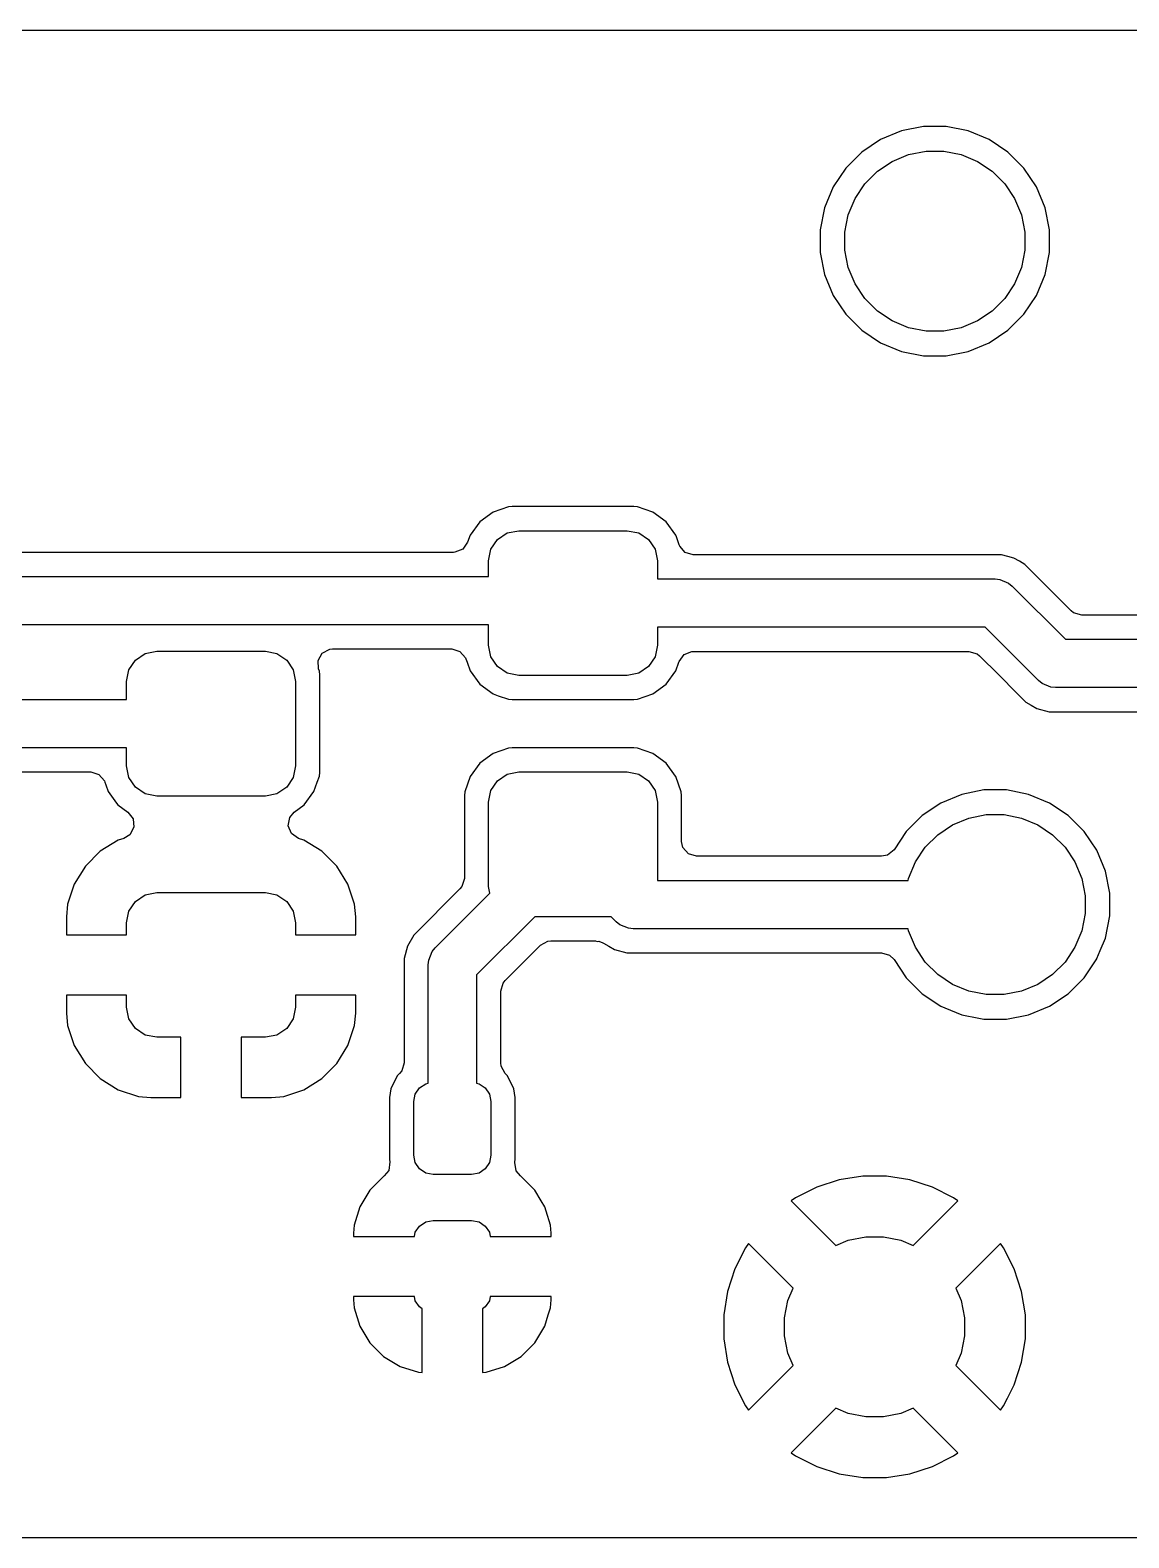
# Model space of a CAD drawing. Header units: millimetres. Extents: x 129.8 to 159.7, y -103.7 to -91.3.
# Drawn here: x 144 to 153.11, y -103.75 to -91.25 of the extents above; entities that cross this region are included whole.
import ezdxf

# ---------------------------------------------------------------- set-up
doc = ezdxf.new("R2010")
doc.units = ezdxf.units.MM
doc.layers.add('L1 (Sig, PWR)', color=13, linetype='CONTINUOUS', true_color=0xc83434)

msp = doc.modelspace()

# ---------------------------------------------------------------- linework, layer by layer
at = {"layer": 'L1 (Sig, PWR)', "linetype": 'CONTINUOUS'}
for p, q in [((131.54417, -91.2505), (157.95583, -91.2505)), ((151.222748, -92.086027), (151.049771, -92.157676)), ((151.222756, -92.086025), (151.222748, -92.086027)), ((151.406379, -92.0495), (151.222756, -92.086025)), ((151.406384, -92.0495), (151.406379, -92.0495)), ((151.593616, -92.0495), (151.406384, -92.0495)), ((151.59362, -92.0495), (151.593616, -92.0495)), ((151.777243, -92.086025), (151.59362, -92.0495)), ((151.777251, -92.086027), (151.777243, -92.086025)), ((151.950228, -92.157676), (151.777251, -92.086027)), ((151.049762, -92.157681), (150.894092, -92.261697)), ((151.049771, -92.157676), (151.049762, -92.157681)), ((151.950237, -92.157681), (151.950228, -92.157676)), ((152.105907, -92.261697), (151.950237, -92.157681)), ((150.894088, -92.2617), (150.7617, -92.394088)), ((150.894092, -92.261697), (150.894088, -92.2617)), ((151.024205, -92.420242), (151.146452, -92.338559)), ((151.146452, -92.338559), (151.282286, -92.282295)), ((151.282286, -92.282295), (151.426487, -92.253611)), ((151.426487, -92.253611), (151.573513, -92.253611)), ((151.573513, -92.253611), (151.717714, -92.282295)), ((151.717714, -92.282295), (151.853548, -92.338559)), ((151.853548, -92.338559), (151.975795, -92.420242)), ((152.105911, -92.2617), (152.105907, -92.261697)), ((152.238299, -92.394088), (152.105911, -92.2617)), ((150.761697, -92.394092), (150.657681, -92.549762)), ((150.7617, -92.394088), (150.761697, -92.394092)), ((150.920242, -92.524205), (151.024205, -92.420242)), ((151.975795, -92.420242), (152.079758, -92.524205)), ((152.238302, -92.394092), (152.238299, -92.394088)), ((152.342318, -92.549762), (152.238302, -92.394092)), ((150.657676, -92.549771), (150.586027, -92.722748)), ((150.657681, -92.549762), (150.657676, -92.549771)), ((150.838559, -92.646452), (150.920242, -92.524205)), ((152.079758, -92.524205), (152.161441, -92.646452)), ((152.342321, -92.549768), (152.342318, -92.549762)), ((152.342322, -92.549769), (152.342321, -92.549768)), ((152.413973, -92.722749), (152.342322, -92.549769)), ((150.586025, -92.722756), (150.5495, -92.906379)), ((150.586027, -92.722748), (150.586025, -92.722756)), ((150.782295, -92.782286), (150.838559, -92.646452)), ((152.161441, -92.646452), (152.217705, -92.782286)), ((152.4505, -92.906384), (152.413973, -92.722749)), ((150.753611, -92.926487), (150.782295, -92.782286)), ((152.217705, -92.782286), (152.246389, -92.926487)), ((150.5495, -92.906379), (150.5495, -93.09362)), ((150.753611, -93.073513), (150.753611, -92.926487)), ((152.246389, -92.926487), (152.246389, -93.073513)), ((152.4505, -93.093616), (152.4505, -92.906384)), ((150.5495, -93.09362), (150.586025, -93.277243)), ((150.782295, -93.217714), (150.753611, -93.073513)), ((152.246389, -93.073513), (152.217705, -93.217714)), ((152.413973, -93.277251), (152.4505, -93.093616)), ((150.838559, -93.353548), (150.782295, -93.217714)), ((152.217705, -93.217714), (152.161441, -93.353548)), ((150.586025, -93.277243), (150.586027, -93.277251)), ((150.586027, -93.277251), (150.657676, -93.450228)), ((150.920242, -93.475795), (150.838559, -93.353548)), ((152.161441, -93.353548), (152.079758, -93.475795)), ((152.342322, -93.450231), (152.413973, -93.277251)), ((150.657676, -93.450228), (150.657681, -93.450237)), ((150.657681, -93.450237), (150.761697, -93.605907)), ((151.024205, -93.579758), (150.920242, -93.475795)), ((152.079758, -93.475795), (151.975795, -93.579758)), ((152.238302, -93.605908), (152.342322, -93.450231)), ((150.761697, -93.605907), (150.7617, -93.605911)), ((150.7617, -93.605911), (150.894088, -93.738299)), ((151.146452, -93.661441), (151.024205, -93.579758)), ((151.975795, -93.579758), (151.853548, -93.661441)), ((152.105908, -93.738302), (152.238302, -93.605908)), ((150.894088, -93.738299), (150.894092, -93.738302)), ((150.894092, -93.738302), (151.049762, -93.842318)), ((151.282286, -93.717705), (151.146452, -93.661441)), ((151.426487, -93.746389), (151.282286, -93.717705)), ((151.717714, -93.717705), (151.573513, -93.746389)), ((151.853548, -93.661441), (151.717714, -93.717705)), ((151.950231, -93.842322), (152.105908, -93.738302)), ((151.049762, -93.842318), (151.049768, -93.842321)), ((151.049768, -93.842321), (151.049769, -93.842322)), ((151.049769, -93.842322), (151.222749, -93.913973)), ((151.573513, -93.746389), (151.426487, -93.746389)), ((151.777251, -93.913973), (151.950231, -93.842322)), ((151.222749, -93.913973), (151.406379, -93.950499)), ((151.406379, -93.950499), (151.406383, -93.9505)), ((151.406383, -93.9505), (151.406384, -93.9505)), ((151.406384, -93.9505), (151.593617, -93.9505)), ((151.593617, -93.9505), (151.593618, -93.950499)), ((151.593618, -93.950499), (151.777251, -93.913973)), ((147.965298, -95.202353), (147.837119, -95.247206)), ((147.9653, -95.202353), (147.965298, -95.202353)), ((147.99573, -95.1995), (147.9653, -95.202353)), ((147.995734, -95.1995), (147.99573, -95.1995)), ((149.004266, -95.1995), (147.995734, -95.1995)), ((149.00427, -95.1995), (149.004266, -95.1995)), ((149.0347, -95.202353), (149.00427, -95.1995)), ((149.16288, -95.247206), (149.0347, -95.202353)), ((147.72785, -95.32785), (147.647207, -95.437117)), ((147.837117, -95.247207), (147.72785, -95.32785)), ((147.837119, -95.247206), (147.837117, -95.247207)), ((149.162882, -95.247207), (149.16288, -95.247206)), ((149.27215, -95.32785), (149.162882, -95.247207)), ((149.352793, -95.437118), (149.27215, -95.32785)), ((147.647206, -95.437119), (147.626444, -95.496455)), ((147.647207, -95.437117), (147.647206, -95.437119)), ((147.81903, -95.554329), (147.873223, -95.473223)), ((147.873223, -95.473223), (147.954329, -95.41903)), ((147.954329, -95.41903), (148.05, -95.4)), ((148.05, -95.4), (148.95, -95.4)), ((148.95, -95.4), (149.045671, -95.41903)), ((149.045671, -95.41903), (149.126777, -95.473223)), ((149.126777, -95.473223), (149.18097, -95.554329)), ((149.357444, -95.45041), (149.352793, -95.437118)), ((149.380555, -95.516456), (149.357444, -95.45041)), ((147.509403, -95.5795), (139.5245, -95.5795)), ((147.52077, -95.578978), (147.509403, -95.5795)), ((147.585722, -95.553231), (147.52077, -95.578978)), ((147.626444, -95.496455), (147.585722, -95.553231)), ((147.8, -95.65), (147.81903, -95.554329)), ((149.18097, -95.554329), (149.2, -95.65)), ((149.384802, -95.527011), (149.380555, -95.516456)), ((149.430557, -95.579815), (149.384802, -95.527011)), ((149.497596, -95.5995), (149.430557, -95.579815)), ((152.052726, -95.5995), (149.497596, -95.5995)), ((152.052727, -95.5995), (152.052726, -95.5995)), ((152.103657, -95.613146), (152.052727, -95.5995)), ((152.154589, -95.626793), (152.103657, -95.613146)), ((147.8, -95.78), (147.8, -95.65)), ((149.2, -95.65), (149.2, -95.8)), ((152.20025, -95.653156), (152.154589, -95.626793)), ((152.245913, -95.67952), (152.20025, -95.653156)), ((152.245914, -95.679521), (152.245913, -95.67952)), ((152.245915, -95.679522), (152.245914, -95.679521)), ((152.629573, -96.063181), (152.245915, -95.679522)), ((139.2, -95.78), (145, -95.78)), ((145, -95.78), (147.8, -95.78)), ((149.2, -95.8), (152, -95.8)), ((152, -95.8), (152.039018, -95.803843)), ((152.039018, -95.803843), (152.111114, -95.833706)), ((152.111114, -95.833706), (152.141421, -95.858579)), ((152.141421, -95.858579), (152.582843, -96.3)), ((152.650215, -96.079815), (152.629573, -96.063181)), ((152.717254, -96.0995), (152.650215, -96.079815)), ((154.405985, -96.0995), (152.717254, -96.0995)), ((145, -96.18), (136.678011, -96.18)), ((147.8, -96.18), (145, -96.18)), ((147.8, -96.35), (147.8, -96.18)), ((151.917158, -96.2), (149.2, -96.2)), ((149.2, -96.2), (149.2, -96.35)), ((152.358579, -96.641422), (151.917158, -96.2)), ((147.81903, -96.445671), (147.8, -96.35)), ((149.2, -96.35), (149.18097, -96.445671)), ((152.582843, -96.3), (154.637303, -96.3)), ((144.81903, -96.554329), (144.873223, -96.473223)), ((144.873223, -96.473223), (144.954329, -96.41903)), ((144.954329, -96.41903), (145.05, -96.4)), ((145.05, -96.4), (145.95, -96.4)), ((145.95, -96.4), (146.045671, -96.41903)), ((146.045671, -96.41903), (146.126777, -96.473223)), ((146.126777, -96.473223), (146.18097, -96.554329)), ((146.387139, -96.475678), (146.421867, -96.41505)), ((146.390702, -96.545456), (146.387139, -96.475678)), ((146.421867, -96.41505), (146.48386, -96.382822)), ((146.48386, -96.382822), (146.507743, -96.3805)), ((146.507743, -96.3805), (147.495406, -96.3805)), ((147.495406, -96.3805), (147.562445, -96.400185)), ((147.562445, -96.400185), (147.6082, -96.452989)), ((147.6082, -96.452989), (147.612447, -96.463545)), ((147.612447, -96.463545), (147.621655, -96.489859)), ((147.621655, -96.489859), (147.647207, -96.562882)), ((147.873223, -96.526777), (147.81903, -96.445671)), ((149.18097, -96.445671), (149.126777, -96.526777)), ((149.352793, -96.562882), (149.378345, -96.489859)), ((149.378345, -96.489859), (149.380555, -96.483544)), ((149.380555, -96.483544), (149.421277, -96.426769)), ((149.421277, -96.426769), (149.48623, -96.401022)), ((149.48623, -96.401022), (149.497596, -96.4005)), ((149.497596, -96.4005), (151.782745, -96.4005)), ((151.782745, -96.4005), (151.849784, -96.420185)), ((151.849784, -96.420185), (151.870426, -96.436819)), ((151.870426, -96.436819), (152.029338, -96.59573)), ((144.8, -96.65), (144.81903, -96.554329)), ((146.18097, -96.554329), (146.2, -96.65)), ((146.397646, -96.565301), (146.390702, -96.545456)), ((146.4005, -96.59573), (146.397646, -96.565301)), ((146.4005, -97.404269), (146.4005, -96.59573)), ((147.647207, -96.562882), (147.72785, -96.67215)), ((147.954329, -96.58097), (147.873223, -96.526777)), ((148.05, -96.6), (147.954329, -96.58097)), ((148.95, -96.6), (148.05, -96.6)), ((149.045671, -96.58097), (148.95, -96.6)), ((149.126777, -96.526777), (149.045671, -96.58097)), ((149.27215, -96.67215), (149.352793, -96.562882)), ((152.029338, -96.59573), (152.179518, -96.74591)), ((144.8, -96.8), (144.8, -96.65)), ((146.2, -96.65), (146.2, -97.35)), ((147.72785, -96.67215), (147.837118, -96.752793)), ((149.162882, -96.752793), (149.27215, -96.67215)), ((152.388886, -96.666294), (152.358579, -96.641422)), ((152.460982, -96.696157), (152.388886, -96.666294)), ((152.5, -96.7), (152.460982, -96.696157)), ((154.637303, -96.7), (152.5, -96.7)), ((143, -96.8), (144.8, -96.8)), ((147.837118, -96.752793), (147.879845, -96.767744)), ((147.879845, -96.767744), (147.965299, -96.797646)), ((147.965299, -96.797646), (147.99573, -96.8005)), ((147.99573, -96.8005), (147.995734, -96.8005)), ((147.995734, -96.8005), (149.00427, -96.8005)), ((149.00427, -96.8005), (149.034699, -96.797646)), ((149.034699, -96.797646), (149.034701, -96.797646)), ((149.034701, -96.797646), (149.09879, -96.775219)), ((149.09879, -96.775219), (149.162882, -96.752793)), ((152.179518, -96.74591), (152.17952, -96.745913)), ((152.17952, -96.745913), (152.254087, -96.82048)), ((152.254087, -96.82048), (152.297271, -96.845412)), ((152.297271, -96.845412), (152.345412, -96.873207)), ((152.345412, -96.873207), (152.447273, -96.9005)), ((152.447273, -96.9005), (152.552727, -96.9005)), ((152.552727, -96.9005), (154.405985, -96.9005)), ((144.8, -97.2), (143.082843, -97.2)), ((144.8, -97.35), (144.8, -97.2)), ((147.965298, -97.202353), (147.837119, -97.247206)), ((147.9653, -97.202353), (147.965298, -97.202353)), ((147.99573, -97.1995), (147.9653, -97.202353)), ((147.995734, -97.1995), (147.99573, -97.1995)), ((149.004266, -97.1995), (147.995734, -97.1995)), ((149.00427, -97.1995), (149.004266, -97.1995)), ((149.0347, -97.202353), (149.00427, -97.1995)), ((149.16288, -97.247206), (149.0347, -97.202353)), ((144.81903, -97.445671), (144.8, -97.35)), ((146.2, -97.35), (146.18097, -97.445671)), ((147.72785, -97.32785), (147.647207, -97.437117)), ((147.837117, -97.247207), (147.72785, -97.32785)), ((147.837119, -97.247206), (147.837117, -97.247207)), ((149.162882, -97.247207), (149.16288, -97.247206)), ((149.27215, -97.32785), (149.162882, -97.247207)), ((149.351009, -97.434701), (149.27215, -97.32785)), ((143.217254, -97.4005), (144.502404, -97.4005)), ((144.502404, -97.4005), (144.569443, -97.420185)), ((144.569443, -97.420185), (144.615198, -97.472989)), ((144.615198, -97.472989), (144.619445, -97.483544)), ((144.619445, -97.483544), (144.627841, -97.507538)), ((144.873223, -97.526777), (144.81903, -97.445671)), ((146.18097, -97.445671), (146.126777, -97.526777)), ((146.352793, -97.562882), (146.380106, -97.484826)), ((146.380106, -97.484826), (146.397646, -97.434701)), ((146.397646, -97.434699), (146.4005, -97.404269)), ((146.397646, -97.434701), (146.397646, -97.434699)), ((147.647206, -97.437119), (147.602353, -97.565298)), ((147.647207, -97.437117), (147.647206, -97.437119)), ((147.81903, -97.554329), (147.873223, -97.473223)), ((147.873223, -97.473223), (147.954329, -97.41903)), ((147.954329, -97.41903), (148.05, -97.4)), ((148.05, -97.4), (148.95, -97.4)), ((148.95, -97.4), (149.045671, -97.41903)), ((149.045671, -97.41903), (149.126777, -97.473223)), ((149.126777, -97.473223), (149.18097, -97.554329)), ((149.352792, -97.437117), (149.351009, -97.434701)), ((149.352793, -97.437119), (149.352792, -97.437117)), ((149.397646, -97.565298), (149.352793, -97.437119)), ((144.627841, -97.507538), (144.647207, -97.562882)), ((144.647207, -97.562882), (144.717171, -97.657681)), ((144.954329, -97.58097), (144.873223, -97.526777)), ((145.05, -97.6), (144.954329, -97.58097)), ((145.95, -97.6), (145.05, -97.6)), ((146.045671, -97.58097), (145.95, -97.6)), ((146.126777, -97.526777), (146.045671, -97.58097)), ((146.27215, -97.67215), (146.352793, -97.562882)), ((147.602353, -97.5653), (147.5995, -97.59573)), ((147.5995, -97.59573), (147.5995, -98.282745)), ((147.602353, -97.565298), (147.602353, -97.5653)), ((147.8, -97.65), (147.81903, -97.554329)), ((149.18097, -97.554329), (149.2, -97.65)), ((149.397646, -97.5653), (149.397646, -97.565298)), ((149.4005, -97.59573), (149.397646, -97.5653)), ((149.4005, -97.9755), (149.4005, -97.59573)), ((151.722748, -97.586027), (151.549771, -97.657676)), ((151.722756, -97.586025), (151.722748, -97.586027)), ((151.906379, -97.5495), (151.722756, -97.586025)), ((151.906384, -97.5495), (151.906379, -97.5495)), ((152.093616, -97.5495), (151.906384, -97.5495)), ((152.09362, -97.5495), (152.093616, -97.5495)), ((152.277243, -97.586025), (152.09362, -97.5495)), ((152.277251, -97.586027), (152.277243, -97.586025)), ((152.450228, -97.657676), (152.277251, -97.586027)), ((144.717171, -97.657681), (144.727851, -97.672151)), ((144.727851, -97.672151), (144.810601, -97.733223)), ((144.810601, -97.733223), (144.852852, -97.78887)), ((146.152074, -97.777634), (146.189394, -97.733225)), ((146.189394, -97.733225), (146.27215, -97.67215)), ((147.8, -98.35), (147.8, -97.65)), ((149.2, -97.65), (149.2, -98.3)), ((151.549762, -97.657681), (151.394092, -97.761697)), ((151.549771, -97.657676), (151.549762, -97.657681)), ((152.450237, -97.657681), (152.450228, -97.657676)), ((152.605907, -97.761697), (152.450237, -97.657681)), ((144.858311, -97.858526), (144.825244, -97.920076)), ((144.852852, -97.78887), (144.858311, -97.858526)), ((146.139759, -97.84641), (146.152074, -97.777634)), ((146.166582, -97.910926), (146.139759, -97.84641)), ((151.394088, -97.7617), (151.2617, -97.894088)), ((151.394092, -97.761697), (151.394088, -97.7617)), ((151.524205, -97.920242), (151.646452, -97.838559)), ((151.646452, -97.838559), (151.782286, -97.782295)), ((151.782286, -97.782295), (151.926487, -97.753611)), ((151.926487, -97.753611), (152.073513, -97.753611)), ((152.073513, -97.753611), (152.217714, -97.782295)), ((152.217714, -97.782295), (152.353548, -97.838559)), ((152.353548, -97.838559), (152.475795, -97.920242)), ((152.605911, -97.7617), (152.605907, -97.761697)), ((152.738299, -97.894088), (152.605911, -97.7617)), ((144.730875, -97.965643), (144.581654, -98.057684)), ((144.730883, -97.96564), (144.730875, -97.965643)), ((144.775974, -97.950698), (144.730883, -97.96564)), ((144.825244, -97.920076), (144.775974, -97.950698)), ((146.224026, -97.950699), (146.166582, -97.910926)), ((146.269121, -97.965642), (146.224026, -97.950699)), ((146.269124, -97.965643), (146.269121, -97.965642)), ((146.418345, -98.057684), (146.269124, -97.965643)), ((149.411706, -98.027011), (149.4005, -97.9755)), ((151.261697, -97.894092), (151.161271, -98.044391)), ((151.2617, -97.894088), (151.261697, -97.894092)), ((151.420242, -98.024205), (151.524205, -97.920242)), ((152.475795, -97.920242), (152.579758, -98.024205)), ((152.738302, -97.894092), (152.738299, -97.894088)), ((152.842318, -98.049762), (152.738302, -97.894092)), ((144.581654, -98.057684), (144.457684, -98.181654)), ((146.542315, -98.181654), (146.418345, -98.057684)), ((149.457461, -98.079815), (149.411706, -98.027011)), ((149.5245, -98.0995), (149.457461, -98.079815)), ((151.058169, -98.0995), (149.5245, -98.0995)), ((151.107659, -98.089196), (151.058169, -98.0995)), ((151.161271, -98.044391), (151.107659, -98.089196)), ((151.338559, -98.146452), (151.420242, -98.024205)), ((152.579758, -98.024205), (152.661441, -98.146452)), ((152.842321, -98.049768), (152.842318, -98.049762)), ((152.842322, -98.049769), (152.842321, -98.049768)), ((152.913973, -98.222749), (152.842322, -98.049769)), ((144.457684, -98.181654), (144.365643, -98.330875)), ((146.634356, -98.330875), (146.542315, -98.181654)), ((151.282295, -98.282286), (151.338559, -98.146452)), ((152.661441, -98.146452), (152.717705, -98.282286)), ((152.9505, -98.406384), (152.913973, -98.222749)), ((144.365641, -98.33088), (144.310494, -98.497302)), ((144.365643, -98.330875), (144.365641, -98.33088)), ((146.634358, -98.33088), (146.634356, -98.330875)), ((146.689505, -98.497302), (146.634358, -98.33088)), ((147.579815, -98.349784), (147.563181, -98.370426)), ((147.5995, -98.282745), (147.579815, -98.349784)), ((147.811142, -98.406015), (147.8, -98.35)), ((149.2, -98.3), (151.278771, -98.3)), ((151.278771, -98.3), (151.282295, -98.282286)), ((152.717705, -98.282286), (152.746389, -98.426487)), ((144.81903, -98.554329), (144.873223, -98.473223)), ((144.873223, -98.473223), (144.954329, -98.41903)), ((144.954329, -98.41903), (145.05, -98.4)), ((145.05, -98.4), (145.95, -98.4)), ((145.95, -98.4), (146.045671, -98.41903)), ((146.045671, -98.41903), (146.126777, -98.473223)), ((146.126777, -98.473223), (146.18097, -98.554329)), ((147.563181, -98.370426), (147.179522, -98.754084)), ((147.358579, -98.858579), (147.811142, -98.406015)), ((152.746389, -98.426487), (152.746389, -98.573513)), ((152.9505, -98.593616), (152.9505, -98.406384)), ((144.310493, -98.497309), (144.3, -98.600013)), ((144.3, -98.600013), (144.3, -98.75)), ((144.310494, -98.497302), (144.310493, -98.497309)), ((144.8, -98.65), (144.81903, -98.554329)), ((146.18097, -98.554329), (146.2, -98.65)), ((146.699998, -98.600013), (146.689505, -98.497302)), ((146.699999, -98.600028), (146.699998, -98.600013)), ((146.699999, -98.75), (146.699999, -98.600028)), ((148.182843, -98.6), (147.7, -99.082842)), ((148.817157, -98.6), (148.182843, -98.6)), ((148.858579, -98.641422), (148.817157, -98.6)), ((152.746389, -98.573513), (152.717705, -98.717714)), ((152.913973, -98.777251), (152.9505, -98.593616)), ((144.8, -98.75), (144.8, -98.65)), ((146.2, -98.65), (146.2, -98.75)), ((148.888886, -98.666294), (148.858579, -98.641422)), ((148.960982, -98.696157), (148.888886, -98.666294)), ((149, -98.7), (148.960982, -98.696157)), ((151.278771, -98.7), (149, -98.7)), ((151.282295, -98.717714), (151.278771, -98.7)), ((151.338559, -98.853548), (151.282295, -98.717714)), ((152.717705, -98.717714), (152.661441, -98.853548)), ((144.3, -98.75), (144.8, -98.75)), ((146.2, -98.75), (146.699999, -98.75)), ((147.126793, -98.845413), (147.0995, -98.947273)), ((147.179518, -98.75409), (147.126792, -98.845412)), ((147.126792, -98.845412), (147.126793, -98.845413)), ((147.179522, -98.754084), (147.179518, -98.75409)), ((147.333706, -98.888886), (147.358579, -98.858579)), ((147.936819, -99.129573), (148.229574, -98.836819)), ((148.229574, -98.836819), (148.290897, -98.803334)), ((148.290897, -98.803334), (148.317255, -98.8005)), ((148.317255, -98.8005), (148.686255, -98.8005)), ((148.686255, -98.8005), (148.701743, -98.804649)), ((148.701743, -98.804649), (148.715486, -98.803995)), ((148.715486, -98.803995), (148.748252, -98.817111)), ((148.748252, -98.817111), (148.754086, -98.820479)), ((148.754086, -98.820479), (148.754087, -98.82048)), ((148.754087, -98.82048), (148.797271, -98.845412)), ((148.797271, -98.845412), (148.845412, -98.873207)), ((151.420242, -98.975795), (151.338559, -98.853548)), ((152.661441, -98.853548), (152.579758, -98.975795)), ((152.870821, -98.881428), (152.913973, -98.777251)), ((147.0995, -98.947273), (147.0995, -99.811813)), ((147.3, -99), (147.303843, -98.960982)), ((147.303843, -98.960982), (147.333706, -98.888886)), ((148.845412, -98.873207), (148.947273, -98.9005)), ((148.947273, -98.9005), (151.058169, -98.9005)), ((151.058169, -98.9005), (151.125208, -98.920185)), ((151.125208, -98.920185), (151.161271, -98.955609)), ((151.161271, -98.955609), (151.261697, -99.105907)), ((151.524205, -99.079758), (151.420242, -98.975795)), ((152.579758, -98.975795), (152.475795, -99.079758)), ((152.738302, -99.105908), (152.842322, -98.950231)), ((152.842322, -98.950231), (152.843547, -98.947273)), ((152.843547, -98.947273), (152.870821, -98.881429)), ((152.870821, -98.881429), (152.870821, -98.881428)), ((147.3, -99.980456), (147.3, -99)), ((147.7, -99.082842), (147.7, -99.980456)), ((151.261697, -99.105907), (151.2617, -99.105911)), ((151.2617, -99.105911), (151.394088, -99.238299)), ((151.646452, -99.161441), (151.524205, -99.079758)), ((152.475795, -99.079758), (152.353548, -99.161441)), ((152.605908, -99.238302), (152.738302, -99.105908)), ((147.9005, -99.217254), (147.920185, -99.150215)), ((147.9005, -99.811813), (147.9005, -99.217254)), ((147.920185, -99.150215), (147.936819, -99.129573)), ((151.394088, -99.238299), (151.394092, -99.238302)), ((151.394092, -99.238302), (151.549762, -99.342318)), ((151.782286, -99.217705), (151.646452, -99.161441)), ((151.926487, -99.246389), (151.782286, -99.217705)), ((152.217714, -99.217705), (152.073513, -99.246389)), ((152.353548, -99.161441), (152.217714, -99.217705)), ((152.450231, -99.342322), (152.605908, -99.238302)), ((144.8, -99.25), (144.300001, -99.25)), ((144.300001, -99.25), (144.300001, -99.399986)), ((144.8, -99.35), (144.8, -99.25)), ((144.81903, -99.445671), (144.8, -99.35)), ((146.2, -99.35), (146.18097, -99.445671)), ((146.7, -99.25), (146.2, -99.25)), ((146.2, -99.25), (146.2, -99.35)), ((146.7, -99.399973), (146.7, -99.25)), ((151.549762, -99.342318), (151.549771, -99.342323)), ((151.549771, -99.342323), (151.583097, -99.356127)), ((151.583097, -99.356127), (151.722749, -99.413973)), ((152.073513, -99.246389), (151.926487, -99.246389)), ((152.277251, -99.413973), (152.450231, -99.342322)), ((144.300001, -99.399986), (144.310494, -99.502697)), ((144.873223, -99.526777), (144.81903, -99.445671)), ((146.18097, -99.445671), (146.126777, -99.526777)), ((146.689506, -99.50269), (146.699999, -99.399986)), ((146.699999, -99.399986), (146.7, -99.399973)), ((151.722749, -99.413973), (151.864431, -99.442155)), ((151.864431, -99.442155), (151.906379, -99.450499)), ((151.906379, -99.450499), (151.906383, -99.4505)), ((151.906383, -99.4505), (151.906384, -99.4505)), ((151.906384, -99.4505), (152.093617, -99.4505)), ((152.093617, -99.4505), (152.093618, -99.450499)), ((152.093618, -99.450499), (152.277251, -99.413973)), ((144.310494, -99.502697), (144.365641, -99.669119)), ((144.954329, -99.58097), (144.873223, -99.526777)), ((145.05, -99.6), (144.954329, -99.58097)), ((145.25, -99.6), (145.05, -99.6)), ((145.25, -100.099998), (145.25, -99.6)), ((145.95, -99.6), (145.75, -99.6)), ((145.75, -99.6), (145.75, -100.099999)), ((146.045671, -99.58097), (145.95, -99.6)), ((146.126777, -99.526777), (146.045671, -99.58097)), ((146.634358, -99.669119), (146.689505, -99.502697)), ((146.689505, -99.502697), (146.689506, -99.50269)), ((144.365641, -99.669119), (144.365643, -99.669124)), ((144.365643, -99.669124), (144.457684, -99.818345)), ((146.542315, -99.818345), (146.634356, -99.669124)), ((146.634356, -99.669124), (146.634358, -99.669119)), ((144.457684, -99.818345), (144.581654, -99.942315)), ((146.418345, -99.942315), (146.542315, -99.818345)), ((147.0995, -99.811813), (147.079815, -99.878852)), ((147.903334, -99.838171), (147.9005, -99.811813)), ((147.936819, -99.899494), (147.903334, -99.838171)), ((144.581654, -99.942315), (144.730875, -100.034356)), ((146.269124, -100.034356), (146.418345, -99.942315)), ((147.042548, -99.920127), (146.98971, -100.02821)), ((147.04255, -99.920124), (147.042548, -99.920127)), ((147.063181, -99.899494), (147.04255, -99.920124)), ((147.079815, -99.878852), (147.063181, -99.899494)), ((147.226863, -100.019363), (147.278771, -99.984679)), ((147.278771, -99.984679), (147.3, -99.980456)), ((147.7, -99.980456), (147.721229, -99.984679)), ((147.721229, -99.984679), (147.773137, -100.019363)), ((147.957449, -99.920124), (147.936819, -99.899494)), ((147.957451, -99.920127), (147.957449, -99.920124)), ((148.010289, -100.028208), (147.957451, -99.920127)), ((144.730875, -100.034356), (144.73088, -100.034358)), ((144.73088, -100.034358), (144.897302, -100.089505)), ((144.897302, -100.089505), (144.897309, -100.089506)), ((144.897309, -100.089506), (145.000019, -100.099999)), ((145.000019, -100.099999), (145.249999, -100.099999)), ((145.249999, -100.099999), (145.25, -100.099998)), ((145.75, -100.099999), (145.999972, -100.099999)), ((145.999972, -100.099999), (145.999986, -100.099998)), ((145.999986, -100.099998), (146.102697, -100.089505)), ((146.102697, -100.089505), (146.269119, -100.034358)), ((146.269119, -100.034358), (146.269124, -100.034356)), ((146.989709, -100.028214), (146.9795, -100.098285)), ((146.9795, -100.098285), (146.9795, -100.098289)), ((146.9795, -100.098289), (146.9795, -100.09829)), ((146.9795, -100.09829), (146.9795, -100.611716)), ((146.98971, -100.02821), (146.989709, -100.028212)), ((146.989709, -100.028212), (146.989709, -100.028214)), ((147.18, -100.1325), (147.192179, -100.071271)), ((147.192179, -100.071271), (147.226863, -100.019363)), ((147.773137, -100.019363), (147.807821, -100.071271)), ((147.807821, -100.071271), (147.82, -100.1325)), ((148.010289, -100.028209), (148.010289, -100.028208)), ((148.010291, -100.028214), (148.010289, -100.028209)), ((148.020499, -100.098286), (148.010291, -100.028214)), ((148.0205, -100.611715), (148.020499, -100.098286)), ((147.18, -100.5775), (147.18, -100.1325)), ((147.82, -100.1325), (147.82, -100.5775)), ((146.9795, -100.611716), (146.9827, -100.633676)), ((147.192179, -100.638729), (147.18, -100.5775)), ((147.82, -100.5775), (147.807821, -100.638729)), ((148.0173, -100.633676), (148.0205, -100.611715)), ((146.972885, -100.702853), (146.934316, -100.74753)), ((146.9827, -100.633676), (146.972885, -100.702853)), ((147.226863, -100.690637), (147.192179, -100.638729)), ((147.278771, -100.725321), (147.226863, -100.690637)), ((147.34, -100.7375), (147.278771, -100.725321)), ((147.66, -100.7375), (147.34, -100.7375)), ((147.721229, -100.725321), (147.66, -100.7375)), ((147.773137, -100.690637), (147.721229, -100.725321)), ((147.807821, -100.638729), (147.773137, -100.690637)), ((148.016839, -100.637197), (148.0173, -100.633676)), ((148.028631, -100.706064), (148.016839, -100.637197)), ((148.066076, -100.747009), (148.028631, -100.706064)), ((146.929976, -100.754142), (146.816639, -100.86748)), ((146.935876, -100.749521), (146.929976, -100.754142)), ((146.934316, -100.74753), (146.935876, -100.749521)), ((148.064115, -100.749513), (148.066076, -100.747009)), ((148.070023, -100.754142), (148.064115, -100.749513)), ((148.183357, -100.867476), (148.070023, -100.754142)), ((150.520161, -100.841582), (150.344863, -100.930899)), ((150.707294, -100.780778), (150.520161, -100.841582)), ((150.901618, -100.75), (150.707294, -100.780778)), ((151.098382, -100.75), (150.901618, -100.75)), ((151.292705, -100.780778), (151.098382, -100.75)), ((151.479835, -100.841581), (151.292705, -100.780778)), ((151.655145, -100.930905), (151.479835, -100.841581)), ((146.816639, -100.86748), (146.733726, -101.004636)), ((148.18336, -100.86748), (148.183357, -100.867476)), ((148.237065, -100.95632), (148.18336, -100.86748)), ((148.266273, -101.004636), (148.237065, -100.95632)), ((150.309873, -100.95632), (150.309872, -100.95632)), ((150.309872, -100.95632), (150.678738, -101.325185)), ((150.344859, -100.930902), (150.309873, -100.95632)), ((150.344863, -100.930899), (150.344859, -100.930902)), ((151.32126, -101.325185), (151.690125, -100.95632)), ((151.690125, -100.956319), (151.655145, -100.930905)), ((151.690125, -100.95632), (151.690125, -100.956319)), ((146.733724, -101.00464), (146.686043, -101.157656)), ((146.733726, -101.004636), (146.733724, -101.00464)), ((148.266274, -101.004638), (148.266273, -101.004636)), ((148.277438, -101.040466), (148.266274, -101.004638)), ((148.277439, -101.040469), (148.277438, -101.040466)), ((148.313957, -101.157661), (148.277439, -101.040469)), ((146.686043, -101.157656), (146.68, -101.224162)), ((146.68, -101.224162), (146.68, -101.25)), ((147.18547, -101.25), (147.192179, -101.216271)), ((147.192179, -101.216271), (147.226863, -101.164363)), ((147.226863, -101.164363), (147.278771, -101.129679)), ((147.278771, -101.129679), (147.34, -101.1175)), ((147.34, -101.1175), (147.66, -101.1175)), ((147.66, -101.1175), (147.721229, -101.129679)), ((147.721229, -101.129679), (147.773137, -101.164363)), ((147.773137, -101.164363), (147.807821, -101.216271)), ((147.807821, -101.216271), (147.81453, -101.25)), ((148.32, -101.224162), (148.313957, -101.157661)), ((148.32, -101.25), (148.32, -101.224162)), ((146.68, -101.25), (147.18547, -101.25)), ((147.81453, -101.25), (148.32, -101.25)), ((149.930899, -101.344863), (149.841582, -101.520161)), ((149.930902, -101.344859), (149.930899, -101.344863)), ((149.95632, -101.309873), (149.930902, -101.344859)), ((150.325185, -101.678738), (149.95632, -101.309872)), ((149.95632, -101.309872), (149.95632, -101.309873)), ((150.678738, -101.325185), (150.782286, -101.282295)), ((150.782286, -101.282295), (150.926487, -101.253611)), ((150.926487, -101.253611), (151.073513, -101.253611)), ((151.073513, -101.253611), (151.217714, -101.282295)), ((151.217714, -101.282295), (151.32126, -101.325185)), ((152.043677, -101.309873), (151.674813, -101.678737)), ((152.043678, -101.309873), (152.043677, -101.309873)), ((152.069096, -101.344858), (152.043678, -101.309873)), ((152.158418, -101.520164), (152.069096, -101.344858)), ((149.841582, -101.520161), (149.780778, -101.707294)), ((152.219221, -101.707294), (152.158418, -101.520164)), ((149.780778, -101.707294), (149.75, -101.901617)), ((150.282295, -101.782286), (150.325185, -101.678738)), ((151.674813, -101.678737), (151.717705, -101.782286)), ((152.25, -101.901617), (152.219221, -101.707294)), ((147.18547, -101.75), (146.68, -101.75)), ((146.68, -101.75), (146.68, -101.775837)), ((146.68, -101.775837), (146.686043, -101.842343)), ((146.686043, -101.842343), (146.733724, -101.995359)), ((147.192179, -101.783729), (147.18547, -101.75)), ((147.226863, -101.835637), (147.192179, -101.783729)), ((147.25, -101.851096), (147.226863, -101.835637)), ((147.25, -102.379168), (147.25, -101.851096)), ((147.773137, -101.835637), (147.75, -101.851096)), ((147.75, -101.851096), (147.75, -102.379168)), ((147.807821, -101.783729), (147.773137, -101.835637)), ((147.81453, -101.75), (147.807821, -101.783729)), ((148.32, -101.75), (147.81453, -101.75)), ((148.295486, -101.901617), (148.308494, -101.859872)), ((148.308494, -101.859872), (148.308497, -101.859861)), ((148.308497, -101.859861), (148.313957, -101.842338)), ((148.313957, -101.842338), (148.32, -101.775837)), ((148.32, -101.775837), (148.32, -101.75)), ((150.253611, -101.926487), (150.282295, -101.782286)), ((151.717705, -101.782286), (151.746389, -101.926487)), ((148.266275, -101.995359), (148.295486, -101.901617)), ((149.75, -101.901617), (149.75, -102.098382)), ((150.253611, -102.073513), (150.253611, -101.926487)), ((151.746389, -101.926487), (151.746389, -102.073513)), ((152.25, -102.098382), (152.25, -101.901617)), ((146.733724, -101.995359), (146.733726, -101.995363)), ((146.733726, -101.995363), (146.816639, -102.132519)), ((148.18336, -102.132519), (148.266273, -101.995363)), ((148.266273, -101.995363), (148.266275, -101.995359)), ((149.75, -102.098382), (149.780778, -102.292705)), ((150.282295, -102.217714), (150.253611, -102.073513)), ((151.746389, -102.073513), (151.717705, -102.217714)), ((152.219221, -102.292705), (152.25, -102.098382)), ((146.816639, -102.132519), (146.816642, -102.132523)), ((146.816642, -102.132523), (146.929976, -102.245857)), ((148.070023, -102.245857), (148.183357, -102.132523)), ((148.183357, -102.132523), (148.18336, -102.132519)), ((150.325185, -102.32126), (150.282295, -102.217714)), ((151.717705, -102.217714), (151.674814, -102.321262)), ((146.929976, -102.245857), (146.92998, -102.24586)), ((146.92998, -102.24586), (147.067136, -102.328773)), ((147.067136, -102.328773), (147.067138, -102.328774)), ((147.067138, -102.328774), (147.220155, -102.376456)), ((147.779844, -102.376456), (147.932861, -102.328774)), ((147.932861, -102.328774), (147.932863, -102.328773)), ((147.932863, -102.328773), (148.070019, -102.24586)), ((148.070019, -102.24586), (148.070023, -102.245857)), ((149.780778, -102.292705), (149.841581, -102.479835)), ((149.95632, -102.690125), (150.325185, -102.32126)), ((151.674814, -102.321262), (152.043678, -102.690126)), ((152.158418, -102.479835), (152.219221, -102.292705)), ((147.220155, -102.376456), (147.220161, -102.376458)), ((147.220161, -102.376458), (147.249999, -102.379168)), ((147.249999, -102.379168), (147.25, -102.379168)), ((147.75, -102.379168), (147.779838, -102.376458)), ((147.779838, -102.376458), (147.779844, -102.376456)), ((149.841581, -102.479835), (149.930905, -102.655145)), ((152.101413, -102.591716), (152.158418, -102.479835)), ((152.069097, -102.655141), (152.101413, -102.591717)), ((152.101413, -102.591717), (152.101413, -102.591716)), ((149.930905, -102.655145), (149.956319, -102.690125)), ((149.956319, -102.690125), (149.95632, -102.690125)), ((150.678737, -102.674814), (150.309873, -103.043677)), ((150.782286, -102.717705), (150.678737, -102.674814)), ((150.926487, -102.746389), (150.782286, -102.717705)), ((151.217714, -102.717705), (151.073513, -102.746389)), ((151.321262, -102.674814), (151.217714, -102.717705)), ((151.690126, -103.043678), (151.321262, -102.674814)), ((152.043678, -102.690125), (152.069097, -102.655141)), ((152.043678, -102.690126), (152.043678, -102.690125)), ((151.073513, -102.746389), (150.926487, -102.746389)), ((150.309873, -103.043677), (150.309873, -103.043678)), ((150.309873, -103.043678), (150.344858, -103.069096)), ((150.344858, -103.069096), (150.520164, -103.158418)), ((151.479835, -103.158418), (151.655143, -103.069095)), ((151.655143, -103.069095), (151.690125, -103.043678)), ((151.690125, -103.043678), (151.690126, -103.043678)), ((150.520164, -103.158418), (150.707294, -103.219221)), ((150.707294, -103.219221), (150.901618, -103.25)), ((151.098382, -103.25), (151.292705, -103.219221)), ((151.292705, -103.219221), (151.479835, -103.158418)), ((150.901618, -103.25), (151.098382, -103.25)), ((157.995572, -103.7495), (131.504428, -103.7495))]:
    msp.add_line(p, q, dxfattribs=at)

doc.saveas('drawing.dxf')
